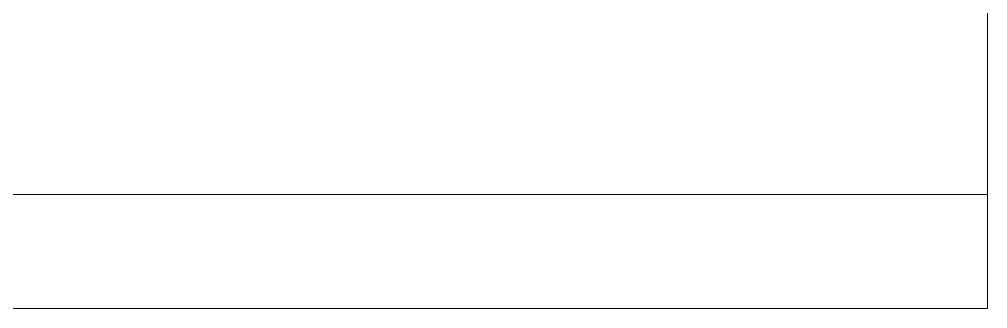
# Model space of a CAD drawing. Extents: x 500 to 100500, y -14500 to 21140.
# Drawn here: x 8830.5 to 8856, y -2389.7 to -2382.1 of the extents above; entities that cross this region are included whole.
import ezdxf

# ---------------------------------------------------------------- set-up
doc = ezdxf.new("R2010")
doc.units = 0
doc.layers.get('0').update_dxf_attribs({"linetype": 'CONTINUOUS'})
doc.layers.add('D', color=7, linetype='CONTINUOUS')

# ---------------------------------------------------------------- blocks, each defined once
blk = doc.blocks.new('KZXCVASDF123')
at = {"color": 7, "linetype": 'Continuous', "lineweight": 18}
for p, q in [((-56215.07, -66506.675, 21.357), (-56215.07, -66485.675, 21.357)), ((-58754.07, -66506.675, 21.357), (-56215.07, -66506.675, 21.357)), ((-56215.07, -66509.675, 21.357), (-56215.07, -66506.675, 21.357)), ((-58754.07, -66509.675, 21.357), (-56215.07, -66509.675, 21.357)), ((-56218.07, -66509.675, 21.357), (-56215.07, -66509.675, 21.357))]:
    blk.add_line(p, q, dxfattribs=at)

msp = doc.modelspace()

# ---------------------------------------------------------------- block references
at = {"layer": 'D', "color": 1}
msp.add_blockref('KZXCVASDF123', (65071.067, 64119.97, -31.832), dxfattribs=at)

doc.saveas('drawing.dxf')
